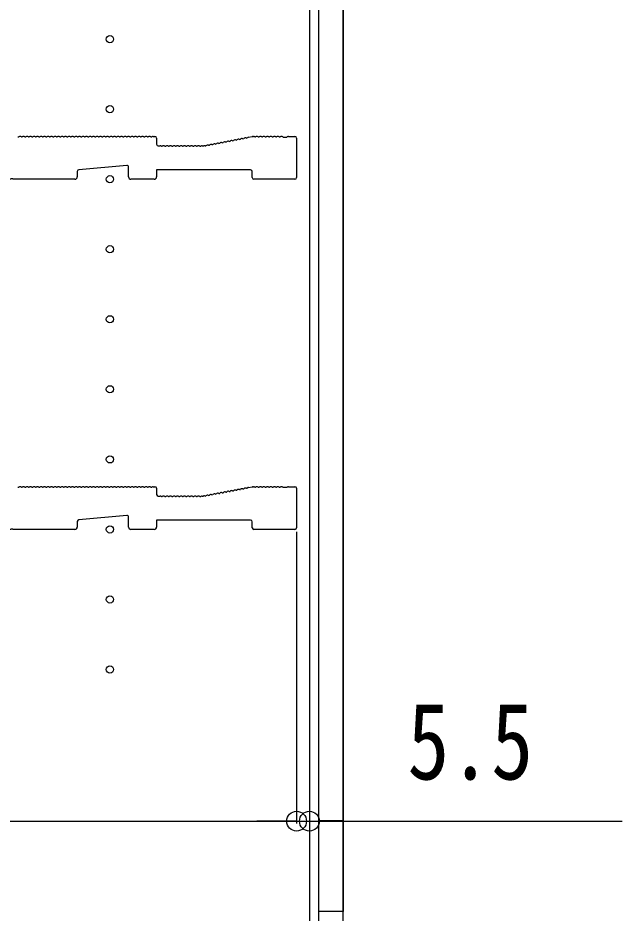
# Model space of a CAD drawing. Units: millimetres, scale not verified. Extents: x -4205 to 4205, y -2970 to 2970.
# Drawn here: x -850.4 to -591.5, y -1994.4 to -1610.9 of the extents above; entities that cross this region are included whole.
import ezdxf
from ezdxf.enums import TextEntityAlignment as Align

# ---------------------------------------------------------------- set-up
doc = ezdxf.new("R2010")
doc.units = ezdxf.units.MM
doc.header["$LTSCALE"] = 20
for name, color, linetype in [('0-2_YKK_11', 7, 'Continuous'), ('0-3_YKK_12', 2, 'Continuous'), ('0-5_YKK_D', 6, 'Continuous')]:
    doc.layers.add(name, color=color, linetype=linetype)
doc.styles.add('ＭＳ ゴシック', font='')
doc.styles.get('ＭＳ ゴシック').set_extended_font_data('MS Gothic')

msp = doc.modelspace()

# ---------------------------------------------------------------- linework, layer by layer
at = {"layer": '0-2_YKK_11'}
for p, q in [((-850.42, -1661.9), (-850.04, -1661.9)), ((-848.92, -1661.9), (-848.54, -1661.9)), ((-847.42, -1661.9), (-847.04, -1661.9)), ((-845.92, -1661.9), (-845.54, -1661.9)), ((-844.42, -1661.9), (-844.04, -1661.9)), ((-842.92, -1661.9), (-842.54, -1661.9)), ((-841.42, -1661.9), (-841.04, -1661.9)), ((-839.92, -1661.9), (-839.54, -1661.9)), ((-838.42, -1661.9), (-838.04, -1661.9)), ((-836.92, -1661.9), (-836.54, -1661.9)), ((-835.42, -1661.9), (-835.04, -1661.9)), ((-833.92, -1661.9), (-833.54, -1661.9)), ((-832.42, -1661.9), (-832.04, -1661.9)), ((-830.92, -1661.9), (-830.54, -1661.9)), ((-829.42, -1661.9), (-829.04, -1661.9)), ((-827.92, -1661.9), (-827.54, -1661.9)), ((-826.42, -1661.9), (-826.04, -1661.9)), ((-824.92, -1661.9), (-824.54, -1661.9)), ((-823.42, -1661.9), (-823.04, -1661.9)), ((-821.92, -1661.9), (-821.54, -1661.9)), ((-820.42, -1661.9), (-820.04, -1661.9)), ((-818.92, -1661.9), (-818.54, -1661.9)), ((-817.42, -1661.9), (-817.04, -1661.9)), ((-815.92, -1661.9), (-815.54, -1661.9)), ((-814.42, -1661.9), (-814.04, -1661.9)), ((-812.92, -1661.9), (-812.54, -1661.9)), ((-811.42, -1661.9), (-811.04, -1661.9)), ((-809.92, -1661.9), (-809.54, -1661.9)), ((-808.42, -1661.9), (-808.04, -1661.9)), ((-806.92, -1661.9), (-806.54, -1661.9)), ((-805.42, -1661.9), (-805.04, -1661.9)), ((-803.92, -1661.9), (-803.54, -1661.9)), ((-802.42, -1661.9), (-802.04, -1661.9)), ((-800.92, -1661.9), (-800.54, -1661.9)), ((-799.42, -1661.9), (-799.04, -1661.9)), ((-797.92, -1661.9), (-797.54, -1661.9)), ((-796.42, -1661.9), (-796.04, -1661.9)), ((-794.92, -1661.9), (-794.54, -1661.9)), ((-793.42, -1661.9), (-793.04, -1661.9)), ((-792.48, -1661.7), (-791.68, -1661.7)), ((-790.98, -1662.4), (-790.98, -1665)), ((-762.82, -1664.35), (-762.44, -1664.28)), ((-761.35, -1664.07), (-760.97, -1663.99)), ((-759.87, -1663.79), (-759.5, -1663.71)), ((-758.4, -1663.5), (-758.02, -1663.43)), ((-756.92, -1663.22), (-756.55, -1663.15)), ((-755.45, -1662.94), (-755.08, -1662.87)), ((-753.98, -1662.66), (-753.6, -1662.59)), ((-752.5, -1662.38), (-752.13, -1662.31)), ((-751.62, -1662.01), (-750.04, -1661.71)), ((-749.91, -1661.7), (-749.48, -1661.7)), ((-748.92, -1661.9), (-748.54, -1661.9)), ((-747.42, -1661.9), (-747.04, -1661.9)), ((-745.92, -1661.9), (-745.54, -1661.9)), ((-744.42, -1661.9), (-744.04, -1661.9)), ((-742.92, -1661.9), (-742.54, -1661.9)), ((-741.42, -1661.9), (-741.04, -1661.9)), ((-739.92, -1661.9), (-739.54, -1661.9)), ((-738.42, -1661.9), (-738.04, -1661.9)), ((-734.48, -1661.7), (-731.68, -1661.7)), ((-730.98, -1662.4), (-730.98, -1679.3)), ((-790.28, -1665.7), (-789.48, -1665.7)), ((-788.92, -1665.9), (-788.54, -1665.9)), ((-787.42, -1665.9), (-787.04, -1665.9)), ((-785.92, -1665.9), (-785.54, -1665.9)), ((-784.42, -1665.9), (-784.04, -1665.9)), ((-782.92, -1665.9), (-782.54, -1665.9)), ((-781.42, -1665.9), (-781.04, -1665.9)), ((-779.92, -1665.9), (-779.54, -1665.9)), ((-778.42, -1665.9), (-778.04, -1665.9)), ((-776.92, -1665.9), (-776.54, -1665.9)), ((-775.42, -1665.9), (-775.04, -1665.9)), ((-773.92, -1665.9), (-773.54, -1665.9)), ((-772.42, -1665.9), (-772.04, -1665.9)), ((-771.48, -1665.7), (-771.05, -1665.7)), ((-770.92, -1665.68), (-770.77, -1665.66)), ((-770.19, -1665.75), (-769.81, -1665.68)), ((-768.71, -1665.47), (-768.34, -1665.4)), ((-767.24, -1665.19), (-766.86, -1665.12)), ((-765.77, -1664.91), (-765.39, -1664.84)), ((-764.29, -1664.63), (-763.92, -1664.56)), ((-803.74, -1674.07), (-824.34, -1675.94)), ((-802.98, -1679), (-802.98, -1674.76)), ((-824.98, -1676.64), (-824.98, -1679)), ((-749.98, -1679.3), (-749.98, -1676.7)), ((-791.98, -1680), (-801.98, -1680)), ((-731.68, -1680), (-749.28, -1680)), ((-850.42, -1811.9), (-850.04, -1811.9)), ((-848.92, -1811.9), (-848.54, -1811.9)), ((-847.42, -1811.9), (-847.04, -1811.9)), ((-845.92, -1811.9), (-845.54, -1811.9)), ((-844.42, -1811.9), (-844.04, -1811.9)), ((-842.92, -1811.9), (-842.54, -1811.9)), ((-841.42, -1811.9), (-841.04, -1811.9)), ((-839.92, -1811.9), (-839.54, -1811.9)), ((-838.42, -1811.9), (-838.04, -1811.9)), ((-836.92, -1811.9), (-836.54, -1811.9)), ((-835.42, -1811.9), (-835.04, -1811.9)), ((-833.92, -1811.9), (-833.54, -1811.9)), ((-832.42, -1811.9), (-832.04, -1811.9)), ((-830.92, -1811.9), (-830.54, -1811.9)), ((-829.42, -1811.9), (-829.04, -1811.9)), ((-827.92, -1811.9), (-827.54, -1811.9)), ((-826.42, -1811.9), (-826.04, -1811.9)), ((-824.92, -1811.9), (-824.54, -1811.9)), ((-823.42, -1811.9), (-823.04, -1811.9)), ((-821.92, -1811.9), (-821.54, -1811.9)), ((-820.42, -1811.9), (-820.04, -1811.9)), ((-818.92, -1811.9), (-818.54, -1811.9)), ((-817.42, -1811.9), (-817.04, -1811.9)), ((-815.92, -1811.9), (-815.54, -1811.9)), ((-814.42, -1811.9), (-814.04, -1811.9)), ((-812.92, -1811.9), (-812.54, -1811.9)), ((-811.42, -1811.9), (-811.04, -1811.9)), ((-809.92, -1811.9), (-809.54, -1811.9)), ((-808.42, -1811.9), (-808.04, -1811.9)), ((-806.92, -1811.9), (-806.54, -1811.9)), ((-805.42, -1811.9), (-805.04, -1811.9)), ((-803.92, -1811.9), (-803.54, -1811.9)), ((-802.42, -1811.9), (-802.04, -1811.9)), ((-800.92, -1811.9), (-800.54, -1811.9)), ((-799.42, -1811.9), (-799.04, -1811.9)), ((-797.92, -1811.9), (-797.54, -1811.9)), ((-796.42, -1811.9), (-796.04, -1811.9)), ((-794.92, -1811.9), (-794.54, -1811.9)), ((-793.42, -1811.9), (-793.04, -1811.9)), ((-792.48, -1811.7), (-791.68, -1811.7)), ((-790.98, -1812.4), (-790.98, -1815)), ((-759.87, -1813.79), (-759.5, -1813.71)), ((-758.4, -1813.5), (-758.02, -1813.43)), ((-756.92, -1813.22), (-756.55, -1813.15)), ((-755.45, -1812.94), (-755.08, -1812.87)), ((-753.98, -1812.66), (-753.6, -1812.59)), ((-752.5, -1812.38), (-752.13, -1812.31)), ((-751.62, -1812.01), (-750.04, -1811.71)), ((-749.91, -1811.7), (-749.48, -1811.7)), ((-748.92, -1811.9), (-748.54, -1811.9)), ((-747.42, -1811.9), (-747.04, -1811.9)), ((-745.92, -1811.9), (-745.54, -1811.9)), ((-744.42, -1811.9), (-744.04, -1811.9)), ((-742.92, -1811.9), (-742.54, -1811.9)), ((-741.42, -1811.9), (-741.04, -1811.9)), ((-739.92, -1811.9), (-739.54, -1811.9)), ((-738.42, -1811.9), (-738.04, -1811.9)), ((-734.48, -1811.7), (-731.68, -1811.7)), ((-730.98, -1812.4), (-730.98, -1829.3)), ((-790.28, -1815.7), (-789.48, -1815.7)), ((-788.92, -1815.9), (-788.54, -1815.9)), ((-787.42, -1815.9), (-787.04, -1815.9)), ((-785.92, -1815.9), (-785.54, -1815.9)), ((-784.42, -1815.9), (-784.04, -1815.9)), ((-782.92, -1815.9), (-782.54, -1815.9)), ((-781.42, -1815.9), (-781.04, -1815.9)), ((-779.92, -1815.9), (-779.54, -1815.9)), ((-778.42, -1815.9), (-778.04, -1815.9)), ((-776.92, -1815.9), (-776.54, -1815.9)), ((-775.42, -1815.9), (-775.04, -1815.9)), ((-773.92, -1815.9), (-773.54, -1815.9)), ((-772.42, -1815.9), (-772.04, -1815.9)), ((-771.48, -1815.7), (-771.05, -1815.7)), ((-770.92, -1815.68), (-770.77, -1815.66)), ((-770.19, -1815.75), (-769.81, -1815.68)), ((-768.71, -1815.47), (-768.34, -1815.4)), ((-767.24, -1815.19), (-766.86, -1815.12)), ((-765.77, -1814.91), (-765.39, -1814.84)), ((-764.29, -1814.63), (-763.92, -1814.56)), ((-762.82, -1814.35), (-762.44, -1814.28)), ((-761.35, -1814.07), (-760.97, -1813.99)), ((-803.74, -1824.07), (-824.34, -1825.94)), ((-802.98, -1829), (-802.98, -1824.76)), ((-824.98, -1826.64), (-824.98, -1829)), ((-749.98, -1829.3), (-749.98, -1826.7)), ((-791.98, -1830), (-801.98, -1830)), ((-731.68, -1830), (-749.28, -1830))]:
    msp.add_line(p, q, dxfattribs=at)
for points in [[(-736.92, -1661.9), (-736.73, -1661.97), (-735.23, -1661.97), (-735.04, -1661.9)], [(-750.68, -1676), (-790.98, -1676), (-790.98, -1679)], [(-825.98, -1680), (-852.41, -1680), (-852.65, -1679.87), (-853.31, -1679.87), (-853.55, -1680), (-880.41, -1680), (-880.65, -1679.87), (-881.31, -1679.87), (-881.55, -1680), (-908.41, -1680), (-908.65, -1679.87), (-909.31, -1679.87), (-909.55, -1680), (-949.78, -1680)], [(-736.92, -1811.9), (-736.73, -1811.97), (-735.23, -1811.97), (-735.04, -1811.9)], [(-750.68, -1826), (-790.98, -1826), (-790.98, -1829)], [(-825.98, -1830), (-852.41, -1830), (-852.65, -1829.87), (-853.31, -1829.87), (-853.55, -1830), (-880.41, -1830), (-880.65, -1829.87), (-881.31, -1829.87), (-881.55, -1830), (-908.41, -1830), (-908.65, -1829.87), (-909.31, -1829.87), (-909.55, -1830), (-949.78, -1830)]]:
    msp.add_lwpolyline(points, dxfattribs=at)
for centre, radius, start, end in [((-849.48, -1662.58), 0.88, 50.536, 129.464), ((-847.98, -1662.58), 0.88, 50.536, 129.464), ((-846.48, -1662.58), 0.88, 50.536, 129.464), ((-844.98, -1662.58), 0.88, 50.536, 129.464), ((-843.48, -1662.58), 0.88, 50.536, 129.464), ((-841.98, -1662.58), 0.88, 50.536, 129.464), ((-840.48, -1662.58), 0.88, 50.536, 129.464), ((-838.98, -1662.58), 0.88, 50.536, 129.464), ((-837.48, -1662.58), 0.88, 50.536, 129.464), ((-835.98, -1662.58), 0.88, 50.536, 129.464), ((-834.48, -1662.58), 0.88, 50.536, 129.464), ((-832.98, -1662.58), 0.88, 50.536, 129.464), ((-831.48, -1662.58), 0.88, 50.536, 129.464), ((-829.98, -1662.58), 0.88, 50.536, 129.464), ((-828.48, -1662.58), 0.88, 50.536, 129.464), ((-826.98, -1662.58), 0.88, 50.536, 129.464), ((-825.48, -1662.58), 0.88, 50.536, 129.464), ((-823.98, -1662.58), 0.88, 50.536, 129.464), ((-822.48, -1662.58), 0.88, 50.536, 129.464), ((-820.98, -1662.58), 0.88, 50.536, 129.464), ((-819.48, -1662.58), 0.88, 50.536, 129.464), ((-817.98, -1662.58), 0.88, 50.536, 129.464), ((-816.48, -1662.58), 0.88, 50.536, 129.464), ((-814.98, -1662.58), 0.88, 50.536, 129.464), ((-813.48, -1662.58), 0.88, 50.536, 129.464), ((-811.98, -1662.58), 0.88, 50.536, 129.464), ((-810.48, -1662.58), 0.88, 50.536, 129.464), ((-808.98, -1662.58), 0.88, 50.536, 129.464), ((-807.48, -1662.58), 0.88, 50.536, 129.464), ((-805.98, -1662.58), 0.88, 50.536, 129.464), ((-804.48, -1662.58), 0.88, 50.536, 129.464), ((-802.98, -1662.58), 0.88, 50.536, 129.464), ((-801.48, -1662.58), 0.88, 50.536, 129.464), ((-799.98, -1662.58), 0.88, 50.536, 129.464), ((-798.48, -1662.58), 0.88, 50.536, 129.464), ((-796.98, -1662.58), 0.88, 50.536, 129.464), ((-795.48, -1662.58), 0.88, 50.536, 129.464), ((-793.98, -1662.58), 0.88, 50.536, 129.464), ((-792.48, -1662.58), 0.88, 90, 129.464), ((-791.68, -1662.4), 0.7, 0, 90), ((-763.24, -1665.12), 0.88, 61.3203, 140.2483), ((-761.77, -1664.84), 0.88, 61.3203, 140.2483), ((-760.29, -1664.56), 0.88, 61.3203, 140.2483), ((-758.82, -1664.28), 0.88, 61.3203, 140.2483), ((-757.35, -1664), 0.88, 61.3203, 140.2483), ((-755.87, -1663.72), 0.88, 61.3203, 140.2483), ((-754.4, -1663.44), 0.88, 61.3203, 140.2483), ((-752.93, -1663.15), 0.88, 61.3203, 140.2483), ((-751.45, -1662.87), 0.88, 100.7843, 140.2483), ((-749.91, -1662.4), 0.7, 90, 100.7843), ((-749.48, -1662.58), 0.88, 50.536, 90), ((-747.98, -1662.58), 0.88, 50.536, 129.464), ((-746.48, -1662.58), 0.88, 50.536, 129.464), ((-744.98, -1662.58), 0.88, 50.536, 129.464), ((-743.48, -1662.58), 0.88, 50.536, 129.464), ((-741.98, -1662.58), 0.88, 50.536, 129.464), ((-740.48, -1662.58), 0.88, 50.536, 129.464), ((-738.98, -1662.58), 0.88, 50.536, 129.464), ((-737.48, -1662.58), 0.88, 50.4605, 129.464), ((-734.48, -1662.58), 0.88, 90, 129.5394), ((-731.68, -1662.4), 0.7, 0, 90), ((-790.28, -1665), 0.7, 180, 270), ((-789.48, -1666.58), 0.88, 50.536, 90), ((-787.98, -1666.58), 0.88, 50.536, 129.464), ((-786.48, -1666.58), 0.88, 50.536, 129.464), ((-784.98, -1666.58), 0.88, 50.536, 129.464), ((-783.48, -1666.58), 0.88, 50.536, 129.464), ((-781.98, -1666.58), 0.88, 50.536, 129.464), ((-780.48, -1666.58), 0.88, 50.536, 129.464), ((-778.98, -1666.58), 0.88, 50.536, 129.464), ((-777.48, -1666.58), 0.88, 50.536, 129.464), ((-775.98, -1666.58), 0.88, 50.536, 129.464), ((-774.48, -1666.58), 0.88, 50.536, 129.464), ((-772.98, -1666.58), 0.88, 50.536, 129.464), ((-771.48, -1666.58), 0.88, 90, 129.464), ((-771.05, -1665), 0.7, 270, 280.7843), ((-770.61, -1666.52), 0.88, 61.3203, 100.7843), ((-769.14, -1666.24), 0.88, 61.3203, 140.2483), ((-767.66, -1665.96), 0.88, 61.3203, 140.2483), ((-766.19, -1665.68), 0.88, 61.3203, 140.2483), ((-764.71, -1665.4), 0.88, 61.3203, 140.2483), ((-803.68, -1674.76), 0.7, 0, 95.1944), ((-825.98, -1679), 1, 270, 0), ((-824.28, -1676.64), 0.7, 95.1944, 180), ((-801.98, -1679), 1, 180, 270), ((-791.98, -1679), 1, 270, 0), ((-750.68, -1676.7), 0.7, 0, 90), ((-749.28, -1679.3), 0.7, 180, 270), ((-731.68, -1679.3), 0.7, 270, 0), ((-849.48, -1812.58), 0.88, 50.536, 129.464), ((-847.98, -1812.58), 0.88, 50.536, 129.464), ((-846.48, -1812.58), 0.88, 50.536, 129.464), ((-844.98, -1812.58), 0.88, 50.536, 129.464), ((-843.48, -1812.58), 0.88, 50.536, 129.464), ((-841.98, -1812.58), 0.88, 50.536, 129.464), ((-840.48, -1812.58), 0.88, 50.536, 129.464), ((-838.98, -1812.58), 0.88, 50.536, 129.464), ((-837.48, -1812.58), 0.88, 50.536, 129.464), ((-835.98, -1812.58), 0.88, 50.536, 129.464), ((-834.48, -1812.58), 0.88, 50.536, 129.464), ((-832.98, -1812.58), 0.88, 50.536, 129.464), ((-831.48, -1812.58), 0.88, 50.536, 129.464), ((-829.98, -1812.58), 0.88, 50.536, 129.464), ((-828.48, -1812.58), 0.88, 50.536, 129.464), ((-826.98, -1812.58), 0.88, 50.536, 129.464), ((-825.48, -1812.58), 0.88, 50.536, 129.464), ((-823.98, -1812.58), 0.88, 50.536, 129.464), ((-822.48, -1812.58), 0.88, 50.536, 129.464), ((-820.98, -1812.58), 0.88, 50.536, 129.464), ((-819.48, -1812.58), 0.88, 50.536, 129.464), ((-817.98, -1812.58), 0.88, 50.536, 129.464), ((-816.48, -1812.58), 0.88, 50.536, 129.464), ((-814.98, -1812.58), 0.88, 50.536, 129.464), ((-813.48, -1812.58), 0.88, 50.536, 129.464), ((-811.98, -1812.58), 0.88, 50.536, 129.464), ((-810.48, -1812.58), 0.88, 50.536, 129.464), ((-808.98, -1812.58), 0.88, 50.536, 129.464), ((-807.48, -1812.58), 0.88, 50.536, 129.464), ((-805.98, -1812.58), 0.88, 50.536, 129.464), ((-804.48, -1812.58), 0.88, 50.536, 129.464), ((-802.98, -1812.58), 0.88, 50.536, 129.464), ((-801.48, -1812.58), 0.88, 50.536, 129.464), ((-799.98, -1812.58), 0.88, 50.536, 129.464), ((-798.48, -1812.58), 0.88, 50.536, 129.464), ((-796.98, -1812.58), 0.88, 50.536, 129.464), ((-795.48, -1812.58), 0.88, 50.536, 129.464), ((-793.98, -1812.58), 0.88, 50.536, 129.464), ((-792.48, -1812.58), 0.88, 90, 129.464), ((-791.68, -1812.4), 0.7, 0, 90), ((-760.29, -1814.56), 0.88, 61.3203, 140.2483), ((-758.82, -1814.28), 0.88, 61.3203, 140.2483), ((-757.35, -1814), 0.88, 61.3203, 140.2483), ((-755.87, -1813.72), 0.88, 61.3203, 140.2483), ((-754.4, -1813.44), 0.88, 61.3203, 140.2483), ((-752.93, -1813.15), 0.88, 61.3203, 140.2483), ((-751.45, -1812.87), 0.88, 100.7843, 140.2483), ((-749.91, -1812.4), 0.7, 90, 100.7843), ((-749.48, -1812.58), 0.88, 50.536, 90), ((-747.98, -1812.58), 0.88, 50.536, 129.464), ((-746.48, -1812.58), 0.88, 50.536, 129.464), ((-744.98, -1812.58), 0.88, 50.536, 129.464), ((-743.48, -1812.58), 0.88, 50.536, 129.464), ((-741.98, -1812.58), 0.88, 50.536, 129.464), ((-740.48, -1812.58), 0.88, 50.536, 129.464), ((-738.98, -1812.58), 0.88, 50.536, 129.464), ((-737.48, -1812.58), 0.88, 50.4605, 129.464), ((-734.48, -1812.58), 0.88, 90, 129.5394), ((-731.68, -1812.4), 0.7, 0, 90), ((-790.28, -1815), 0.7, 180, 270), ((-789.48, -1816.58), 0.88, 50.536, 90), ((-787.98, -1816.58), 0.88, 50.536, 129.464), ((-786.48, -1816.58), 0.88, 50.536, 129.464), ((-784.98, -1816.58), 0.88, 50.536, 129.464), ((-783.48, -1816.58), 0.88, 50.536, 129.464), ((-781.98, -1816.58), 0.88, 50.536, 129.464), ((-780.48, -1816.58), 0.88, 50.536, 129.464), ((-778.98, -1816.58), 0.88, 50.536, 129.464), ((-777.48, -1816.58), 0.88, 50.536, 129.464), ((-775.98, -1816.58), 0.88, 50.536, 129.464), ((-774.48, -1816.58), 0.88, 50.536, 129.464), ((-772.98, -1816.58), 0.88, 50.536, 129.464), ((-771.48, -1816.58), 0.88, 90, 129.464), ((-771.05, -1815), 0.7, 270, 280.7843), ((-770.61, -1816.52), 0.88, 61.3203, 100.7843), ((-769.14, -1816.24), 0.88, 61.3203, 140.2483), ((-767.66, -1815.96), 0.88, 61.3203, 140.2483), ((-766.19, -1815.68), 0.88, 61.3203, 140.2483), ((-764.71, -1815.4), 0.88, 61.3203, 140.2483), ((-763.24, -1815.12), 0.88, 61.3203, 140.2483), ((-761.77, -1814.84), 0.88, 61.3203, 140.2483), ((-803.68, -1824.76), 0.7, 0, 95.1944), ((-825.98, -1829), 1, 270, 0), ((-824.28, -1826.64), 0.7, 95.1944, 180), ((-801.98, -1829), 1, 180, 270), ((-791.98, -1829), 1, 270, 0), ((-750.68, -1826.7), 0.7, 0, 90), ((-749.28, -1829.3), 0.7, 180, 270), ((-731.68, -1829.3), 0.7, 270, 0)]:
    msp.add_arc(centre, radius, start, end, dxfattribs=at)
at = {"layer": '0-3_YKK_12'}
msp.add_line((-710.98, -1285.25), (-710.98, -1954.75), dxfattribs=at)
for points in [[(-1090.98, -2010), (-710.98, -2010), (-710.98, -1230), (-1090.98, -1230)], [(-725.48, -1998.75), (-721.48, -1998.75), (-721.48, -1241.25), (-725.48, -1241.25)], [(-721.48, -1954.75), (-710.98, -1954.75), (-710.98, -1993.75), (-721.48, -1993.75)]]:
    msp.add_lwpolyline(points, close=True, dxfattribs=at)
for centre in [(-810.98, -1620), (-810.98, -1650), (-810.98, -1680), (-810.98, -1710), (-810.98, -1740), (-810.98, -1770), (-810.98, -1800), (-810.98, -1830), (-810.98, -1860), (-810.98, -1890)]:
    msp.add_circle(centre, 1.55, dxfattribs=at)
at = {"layer": '0-5_YKK_D'}
for p, q in [((-730.98, -1831), (-730.98, -1956)), ((-730.98, -1831), (-730.98, -1956)), ((-1010.98, -1955), (-730.98, -1955)), ((-730.98, -1955), (-747.98, -1955)), ((-730.98, -1955), (-725.48, -1955)), ((-725.48, -1955), (-591.48, -1955))]:
    msp.add_line(p, q, dxfattribs=at)
for centre in [(-730.98, -1955), (-730.98, -1955), (-725.48, -1955)]:
    msp.add_circle(centre, 4.25, dxfattribs=at)

# ---------------------------------------------------------------- texts
at = {"layer": '0-5_YKK_D', "style": 'ＭＳ ゴシック', "width": 0.8}
msp.add_text('5.5', height=32.99, dxfattribs=at).set_placement((-683.48, -1947), align=Align.BOTTOM_LEFT)

doc.saveas('drawing.dxf')
